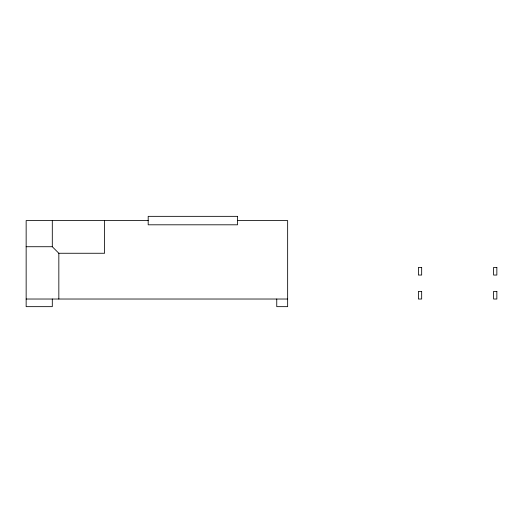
<?xml version="1.0" encoding="UTF-8"?>
<svg xmlns="http://www.w3.org/2000/svg" width="523" height="523" viewBox="0 0 523 523"><rect width="100%" height="100%" fill="white"/><g stroke="black" fill="none" stroke-linecap="round" stroke-linejoin="round"><path stroke-width="0.78" d="M148.186 220.575L26.15 220.575L26.15 306.655L52.3 306.655L52.3 299.025M237.527 220.575L287.65 220.575L287.65 306.655L276.752 306.655L276.752 299.025M26.15 246.725L52.3 246.725L58.838 253.263L104.6 253.263L104.6 220.575M26.15 299.025L287.65 299.025M58.838 253.263L58.838 299.025M52.3 220.575L52.3 246.725M237.527 216.345L148.186 216.345L148.186 224.805L237.527 224.805L237.527 216.345M421.669 267.43L418.4 267.43L418.4 275.052L421.669 275.052L421.669 267.43M496.85 267.43L493.581 267.43L493.581 275.052L496.85 275.052L496.85 267.43M421.669 291.396L418.4 291.396L418.4 299.025L421.669 299.025L421.669 291.396M496.85 291.396L493.581 291.396L493.581 299.025L496.85 299.025L496.85 291.396"/></g></svg>
